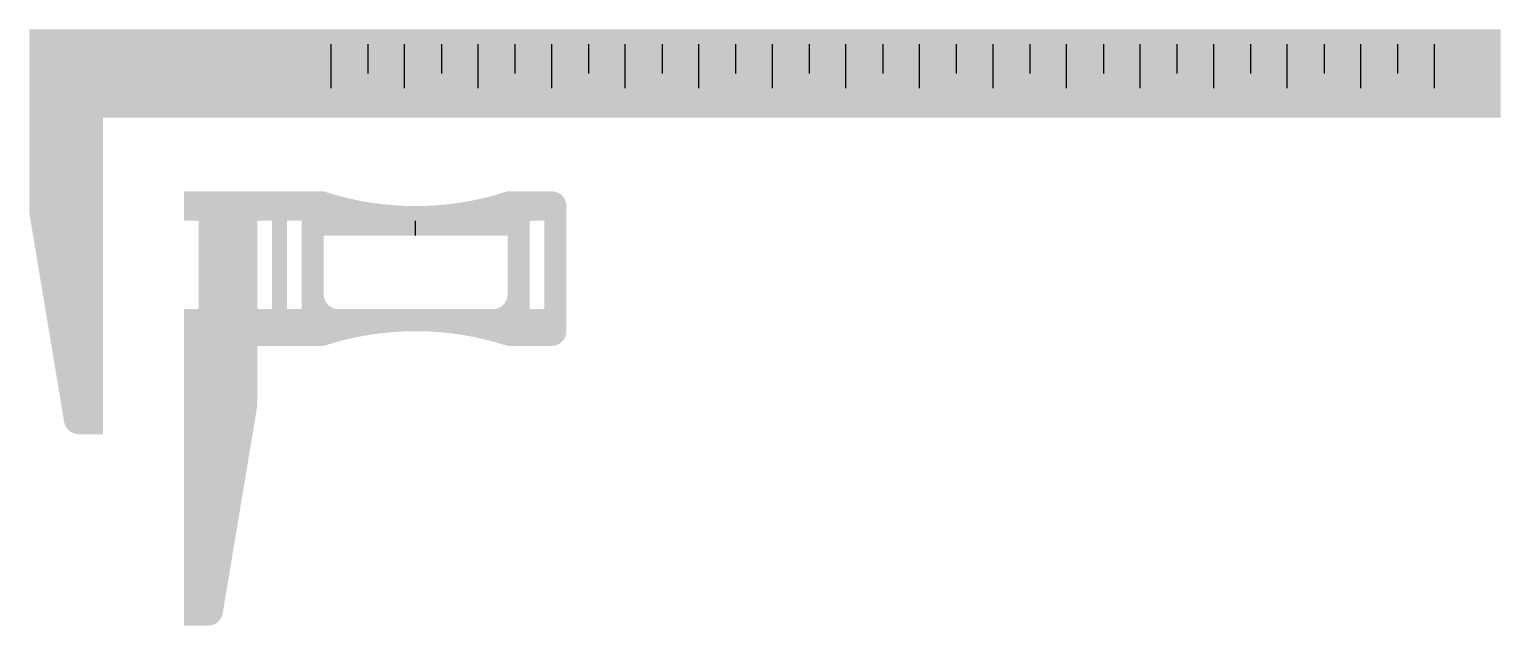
# Model space of a CAD drawing. Header units: millimetres. Extents: x -41 to 159, y -79 to 2.
import ezdxf

# ---------------------------------------------------------------- set-up
doc = ezdxf.new("R2010")
doc.units = ezdxf.units.MM
doc.layers.add('cut', color=2, linetype='Continuous', lineweight=25, true_color=0xffff00)
doc.layers.add('score', color=5, linetype='Continuous', lineweight=25, true_color=0x0000ff)

msp = doc.modelspace()

# ---------------------------------------------------------------- hatches: boundary and pattern name
at = {"layer": 'cut', "transparency": 33554687}
h = msp.add_hatch(color=256, dxfattribs=at)
edge = h.paths.add_edge_path(flags=0)
edge.add_line((159, 2), (159, -10))
edge.add_line((159, -10), (-31, -10))
edge.add_line((-31, -10), (-31, -53))
edge.add_line((-31, -53), (-34.31, -53))
edge.add_arc((-34.31, -51), 2, 189.4623, 270, ccw=False)
edge.add_line((-36.28, -51.33), (-41, -23))
edge.add_line((-41, -23), (-41, 2))
edge.add_line((-41, 2), (159, 2))
h = msp.add_hatch(color=256, dxfattribs=at)
edge = h.paths.add_edge_path(flags=0)
edge.add_arc((-16.69, -77), 2, 270, 350.5377, ccw=False)
edge.add_line((-16.69, -79), (-20, -79))
edge.add_line((-20, -79), (-20, -36))
edge.add_line((-20, -36), (-18, -36))
edge.add_line((-18, -36), (-18, -24))
edge.add_line((-18, -24), (-20, -24))
edge.add_line((-20, -24), (-20, -20))
edge.add_line((-20, -20), (-1, -20))
edge.add_arc((11.5, 18), 40, 251.7915, 288.2085)
edge.add_line((24, -20), (30, -20))
edge.add_arc((30, -22), 2, 0, 90, ccw=False)
edge.add_line((32, -22), (32, -39))
edge.add_arc((30, -39), 2, 270, 360, ccw=False)
edge.add_line((30, -41), (24, -41))
edge.add_arc((11.5, -79), 40, 71.7915, 108.2085)
edge.add_line((-1, -41), (-10, -41))
edge.add_line((-10, -41), (-10, -49))
edge.add_line((-10, -49), (-14.72, -77.33))
h.paths.add_polyline_path([(-4, -36), (-6, -36), (-6, -24), (-4, -24)], flags=0)
h.paths.add_polyline_path([(-10, -24), (-10, -36), (-8, -36), (-8, -24)], flags=0)
edge = h.paths.add_edge_path(flags=0)
edge.add_line((24, -26), (24, -34))
edge.add_arc((22, -34), 2, 270, 360, ccw=False)
edge.add_line((22, -36), (1, -36))
edge.add_arc((1, -34), 2, 180, 270, ccw=False)
edge.add_line((-1, -34), (-1, -26))
edge.add_line((-1, -26), (24, -26))
h.paths.add_polyline_path([(27, -36), (29, -36), (29, -24), (27, -24)], flags=0)

# ---------------------------------------------------------------- linework, layer by layer
at = {"layer": 'score'}
for p, q in [((0, -6), (0, 0)), ((5, 0), (5, -4)), ((10, -6), (10, 0)), ((15, 0), (15, -4)), ((20, -6), (20, 0)), ((25, 0), (25, -4)), ((30, -6), (30, 0)), ((35, 0), (35, -4)), ((40, -6), (40, 0)), ((45, 0), (45, -4)), ((50, -6), (50, 0)), ((55, 0), (55, -4)), ((60, -6), (60, 0)), ((65, 0), (65, -4)), ((70, -6), (70, 0)), ((75, 0), (75, -4)), ((80, -6), (80, 0)), ((85, 0), (85, -4)), ((90, -6), (90, 0)), ((95, 0), (95, -4)), ((100, -6), (100, 0)), ((105, 0), (105, -4)), ((110, -6), (110, 0)), ((115, 0), (115, -4)), ((120, -6), (120, 0)), ((125, 0), (125, -4)), ((130, -6), (130, 0)), ((135, 0), (135, -4)), ((140, -6), (140, 0)), ((145, 0), (145, -4)), ((150, -6), (150, 0)), ((11.5, -26), (11.5, -24))]:
    msp.add_line(p, q, dxfattribs=at)

doc.saveas('drawing.dxf')
